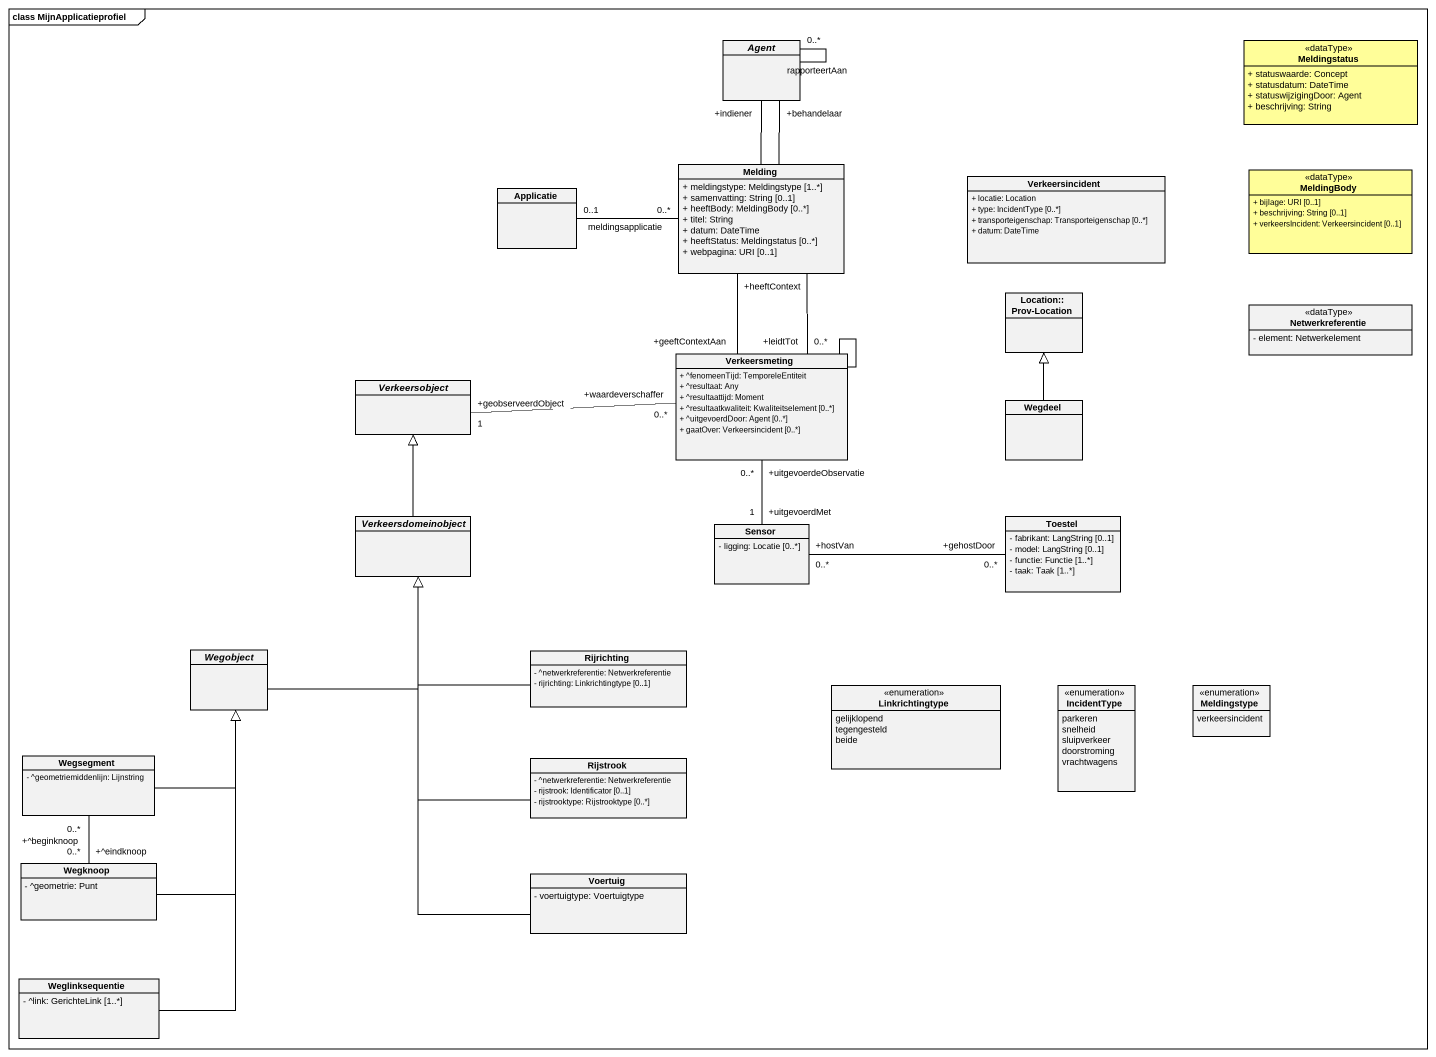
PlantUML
@startuml
mainframe class MijnApplicatieprofiel
hide circle
hide empty members
skinparam classAttributeIconSize 0
abstract class "Agent" as Agent_
class Meldingstatus <<dataType>> #FFFE99 {
  + statuswaarde: Concept
  + statusdatum: DateTime
  + statuswijzigingDoor: Agent
  + beschrijving: String
}
class Applicatie
class Melding {
  + meldingstype: Meldingstype [1..*]
  + samenvatting: String [0..1]
  + heeftBody: MeldingBody [0..*]
  + titel: String
  + datum: DateTime
  + heeftStatus: Meldingstatus [0..*]
  + webpagina: URI [0..1]
}
class Verkeersincident {
  + locatie: Location
  + type: IncidentType [0..*]
  + transporteigenschap: Transporteigenschap [0..*]
  + datum: DateTime
}
class MeldingBody <<dataType>> #FFFE99 {
  + bijlage: URI [0..1]
  + beschrijving: String [0..1]
  + verkeersIncident: Verkeersincident [0..1]
}
class "Location::Prov-Location" as Location_Prov_Location
class Netwerkreferentie <<dataType>> {
  - element: Netwerkelement
}
abstract class Verkeersobject
class Verkeersmeting {
  + ^fenomeenTijd: TemporeleEntiteit
  + ^resultaat: Any
  + ^resultaattijd: Moment
  + ^resultaatkwaliteit: Kwaliteitselement [0..*]
  + ^uitgevoerdDoor: Agent [0..*]
  + gaatOver: Verkeersincident [0..*]
}
class Wegdeel
abstract class Verkeersdomeinobject
class Sensor {
  - ligging: Locatie [0..*]
}
class Toestel {
  - fabrikant: LangString [0..1]
  - model: LangString [0..1]
  - functie: Functie [1..*]
  - taak: Taak [1..*]
}
abstract class Wegobject
class Rijrichting {
  - ^netwerkreferentie: Netwerkreferentie
  - rijrichting: Linkrichtingtype [0..1]
}
enum Linkrichtingtype {
  gelijklopend
  tegengesteld
  beide
}
enum IncidentType {
  parkeren
  snelheid
  sluipverkeer
  doorstroming
  vrachtwagens
}
enum Meldingstype {
  verkeersincident
}
class Wegsegment {
  - ^geometriemiddenlijn: Lijnstring
}
class Rijstrook {
  - ^netwerkreferentie: Netwerkreferentie
  - rijstrook: Identificator [0..1]
  - rijstrooktype: Rijstrooktype [0..*]
}
class Wegknoop {
  - ^geometrie: Punt
}
class Voertuig {
  - voertuigtype: Voertuigtype
}
class Weglinksequentie {
  - ^link: GerichteLink [1..*]
}
Agent_ -- "0..*" Agent_ : rapporteertAan
Melding -up- "+indiener" Agent_
Melding -up- "+behandelaar" Agent_
Melding "0..*" -left- "0..1" Applicatie : meldingsapplicatie
Melding -- "+leidtTot\n0..*" Verkeersmeting
Melding "+heeftContext" -- "+geeftContextAan" Verkeersmeting
Verkeersmeting "+waardeverschaffer\n0..*" -left- "+geobserveerdObject\n1" Verkeersobject
Verkeersmeting -- Verkeersmeting
Verkeersmeting "+uitgevoerdeObservatie\n0..*" -- "+uitgevoerdMet\n1" Sensor
Wegdeel -up-|> Location_Prov_Location
Verkeersdomeinobject -up-|> Verkeersobject
Sensor "+hostVan\n0..*" -right- "+gehostDoor\n0..*" Toestel
Wegobject -up-|> Verkeersdomeinobject
Rijrichting -up-|> Verkeersdomeinobject
Wegsegment -up-|> Wegobject
Wegsegment -- "+^eindknoop\n0..*" Wegknoop
Wegsegment -- "+^beginknoop\n0..*" Wegknoop
Rijstrook -up-|> Verkeersdomeinobject
Wegknoop -up-|> Wegobject
Voertuig -up-|> Verkeersdomeinobject
Weglinksequentie -up-|> Wegobject
@enduml
